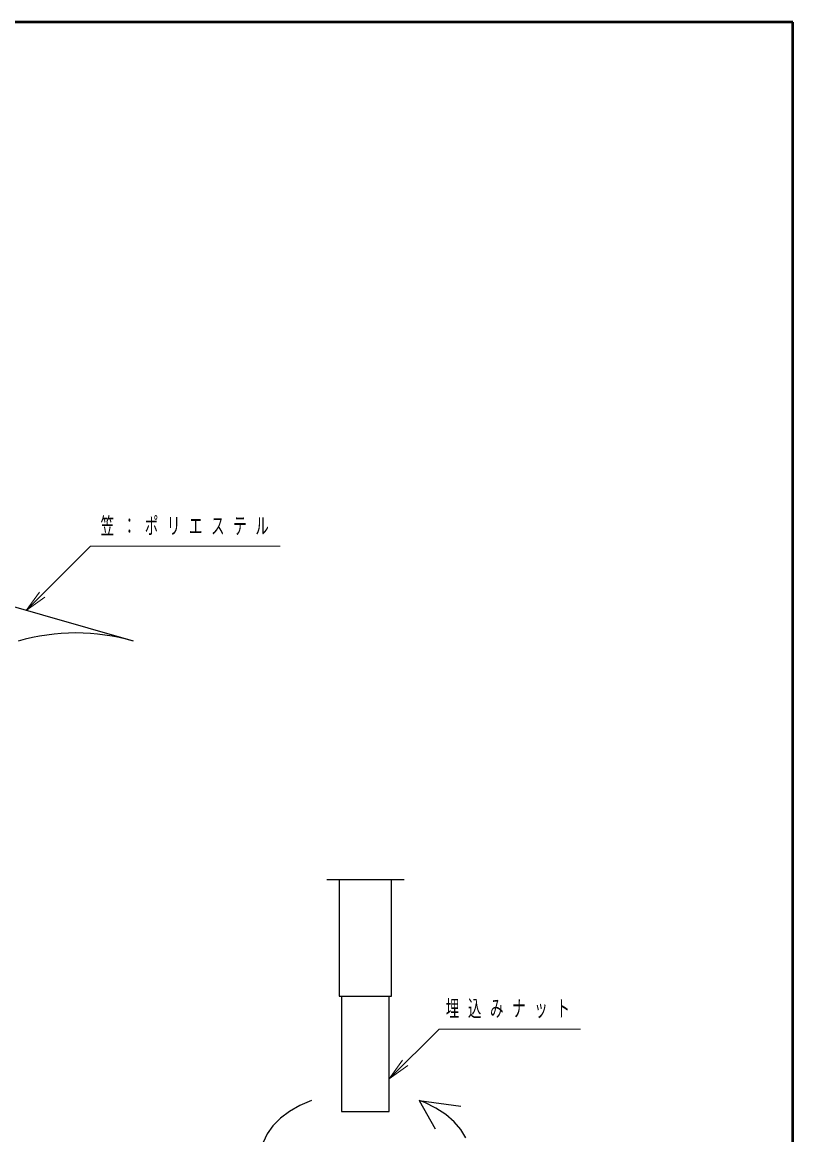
# Model space of a CAD drawing. Units: millimetres on the paper, scale 1:20. Extents: x -385 to 0, y -5 to 267.
# Drawn here: x -102.9 to 0, y 118.4 to 267 of the extents above; entities that cross this region are included whole.
import ezdxf

# ---------------------------------------------------------------- set-up
doc = ezdxf.new("R2010")
doc.units = ezdxf.units.MM
doc.layers.add('LY_1', color=7, linetype='Continuous', lineweight=13)
doc.layers.add('LY_2', color=7, linetype='Continuous', lineweight=13)
doc.styles.add('ＭＳ ゴシック', font='')
doc.styles.get('ＭＳ ゴシック').set_extended_font_data('MS Gothic')

msp = doc.modelspace()

# ---------------------------------------------------------------- linework, layer by layer
at = {"layer": 'LY_1', "color": 70, "lineweight": 25}
msp.add_line((-88.03, 184.359), (-138.63, 198.767), dxfattribs=at)
at = {"layer": 'LY_1'}
for p, q in [((-102.334, 188.431), (-100.566, 190.906)), ((-102.334, 188.431), (-100.212, 190.553)), ((-99.859, 190.199), (-102.334, 188.431)), ((-53.861, 125.896), (-52.093, 128.371)), ((-53.861, 125.896), (-51.74, 128.017)), ((-51.386, 127.664), (-53.861, 125.896))]:
    msp.add_line(p, q, dxfattribs=at)
at = {"layer": 'LY_1', "lineweight": 25}
for p, q in [((-51.9, 152.465), (-62.222, 152.465)), ((-49.861, 123.012), (-44.319, 122.218)), ((-49.861, 123.012), (-47.748, 119.229))]:
    msp.add_line(p, q, dxfattribs=at)
at = {"layer": 'LY_1', "color": 21, "lineweight": 25}
for p, q in [((-60.561, 152.465), (-60.561, 136.927)), ((-53.561, 136.927), (-53.561, 152.465)), ((-60.561, 136.927), (-53.561, 136.927)), ((-60.261, 136.927), (-60.261, 121.527)), ((-53.861, 121.527), (-53.861, 136.927)), ((-60.261, 121.527), (-53.861, 121.527))]:
    msp.add_line(p, q, dxfattribs=at)
at = {"layer": 'LY_1'}
for points in [[(-102.334, 188.431), (-93.742, 197.023), (-68.415, 197.023)], [(-53.861, 125.896), (-47.22, 132.537), (-28.316, 132.537)]]:
    msp.add_lwpolyline(points, dxfattribs=at)
at = {"layer": 'LY_1', "lineweight": 25}
for points in [[(-64.261, 123.012), (-65.811, 122.335), (-67.202, 121.532), (-68.407, 120.62), (-69.406, 119.614), (-70.178, 118.533), (-70.712, 117.396)], [(-43.665, 118.009), (-44.328, 119.118), (-45.223, 120.162), (-46.334, 121.12), (-47.642, 121.976), (-49.121, 122.713), (-49.487, 122.866), (-49.861, 123.012)]]:
    msp.add_lwpolyline(points, dxfattribs=at)
at = {"layer": 'LY_1', "color": 70, "lineweight": 25}
msp.add_arc((-95.719, 157.357), 28.075, 74.10635, 105.89365, dxfattribs=at)
at = {"layer": 'LY_2', "lineweight": 50}
for p, q in [((0, 267), (-385, 267)), ((0, 0), (0, 267))]:
    msp.add_line(p, q, dxfattribs=at)

# ---------------------------------------------------------------- texts
at = {"layer": 'LY_1', "char_height": 2.199, "attachment_point": 4, "style": 'ＭＳ ゴシック'}
for s, insert in [('\\T1.64;\\W0.6;笠：ポリエステル', (-92.415, 199.673)), ('\\T1.64;\\W0.6;埋込みナット', (-46.316, 135.187))]:
    msp.add_mtext(s, dxfattribs=dict(at, insert=insert))

doc.saveas('drawing.dxf')
